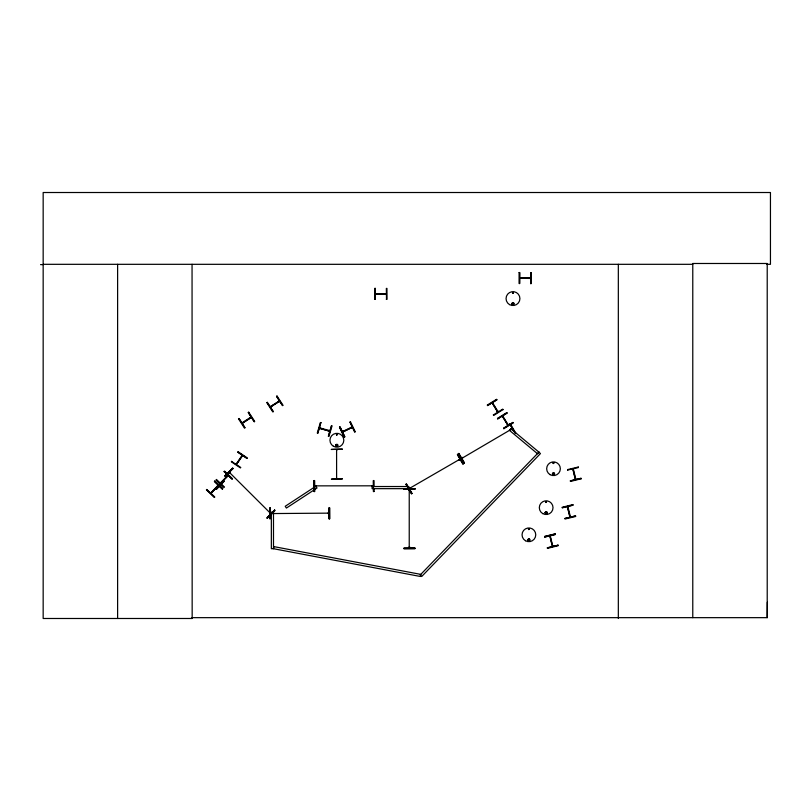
<?xml version="1.0" encoding="UTF-8"?>
<svg xmlns="http://www.w3.org/2000/svg" width="811" height="811" viewBox="0 0 811 811"><rect width="100%" height="100%" fill="white"/><g stroke="black" fill="none" stroke-linecap="round" stroke-linejoin="round"><path stroke-width="1.22" d="M766.659 264.315L770.45 264.315L770.45 192.511L43.165 192.511L43.165 618.489L192.166 618.489L192.065 617.658L767.216 617.658L767.328 602.259M519.577 283.536L519.577 272.557M530.668 278.437L519.729 278.295M520.682 278.355L520.692 277.747L519.699 277.859M520.986 278.366L520.692 277.808M529.684 277.869C529.38 279.258 529.36 276.845 530.668 277.93M530.445 277.879L530.435 278.426M530.779 283.607L530.86 272.638M342.343 431.665L343.398 431.097L343.459 431.685M351.133 427.438L352.238 426.91M229.422 472.286C231.47 473.391 228.296 473.401 229.513 472.418M270.266 513.515C273.936 513.231 267.174 512.734 270.854 513.839M251.207 417.432L250.214 417.442L250.315 418.101M270.641 407.051L279.633 401.161L270.306 406.747L271.594 406.504M409.291 490.523L409.281 489.307M409.281 548.054L409.281 546.837L409.727 548.023M337.204 434.635L336.707 434.26L336.798 434.828M336.129 445.371C338.096 443.13 337.224 447.601 336.241 445.543M512.44 292.893C514.133 290.956 512.957 295.133 512.511 292.619M513.322 292.893L512.664 292.984L513.241 292.751M512.268 303.527C513.586 306.203 513.89 301.651 512.42 303.395M528.356 529.107C530.303 527.282 528.498 531.357 528.519 528.721M529.188 529.188L528.579 529.025L529.198 528.944M409.17 488.577L459.989 459.168L459.016 459.715M410.275 488.506L409.971 487.979L409.362 488.901M461.56 458.002L462.605 457.384M462.696 457.82L461.692 457.789M511.579 429.566L512.339 428.684L461.804 458.367M409.231 489.53L409.231 547.83M409.231 490.29L409.727 489.53M409.22 547.06L409.281 547.942M409.727 547.82L409.656 546.837M550.233 535.736L549.858 535.828M567.386 506.814L569.88 517.033M342.516 432.01L352.41 427.255L342.729 432.04L342.526 431.513M351.315 427.285L351.345 427.894M337.072 449.537L336.575 450.034L337.143 449.578M336.646 478.835L336.636 478.226L337.082 478.825M229.047 472.57L229.827 473.35M317.73 433.165L320.771 422.622M320.842 422.643L317.851 433.206L317.283 433.044L320.375 422.511L320.913 422.663M319.686 427.762L319.483 428.289L329.854 431.28L319.544 428.238M320.274 428.451L319.453 427.752M320.548 428.593L320.436 427.924M328.668 430.935L328.952 430.398L329.986 430.803M328.414 436.257L331.456 425.714L332.044 425.876L328.952 436.409L328.414 436.257L331.608 425.755M210.617 493.068L211.661 492.591M220.339 483.123L221.616 482.515M497.772 412.191L492.155 402.885L497.873 412.12L497.772 411.015L497.123 411.136M508 425.471L502.374 416.175L507.99 425.299M508.375 425.055L507.351 424.417L507.95 424.325M336.595 449.578L336.606 478.764M336.403 434.28C337.558 436.784 337.052 432.212 336.494 434.939M513.556 304.044L513.454 303.253M552.98 462.736C553.345 465.25 554.846 461.317 552.97 462.899M553.214 462.868L553.741 463.274L553.295 462.828M552.859 473.492C553.771 476.341 554.45 472.154 553.173 473.289M528.255 539.558C528.731 542.681 530.536 537.784 528.265 539.761M545.641 501.674C546.006 504.189 547.506 500.255 545.631 501.837M241.587 455.964L241.962 456.512M373.384 486.235L372.391 485.809M375.371 293.704L386.229 293.704L386.117 294.2M497.194 411.136L497.721 411.045M218.585 485.495L211.103 493.291L210.738 492.865M217.713 486.316L218.22 485.16M228.307 475.55L220.42 483.032L227.861 475.287L227.364 476.351M228.134 475.601L220.673 483.397M409.464 488.84L410.417 488.283M511.67 429.516L512.633 428.958M231.682 461.307L231.348 461.814L240.451 467.937L240.766 467.481L231.601 461.439M236.133 464.196L242.063 455.366M237.714 462.463L241.252 457.252M242.651 455.488L236.559 464.338M217.449 485.789L217.703 486.418M227.171 475.834L227.445 476.432M549.858 535.98L552.352 546.279M552.2 545.418L552.707 545.408M337.346 445.837L337.447 445.046M545.631 512.268C546.208 516.06 547.506 510.96 546.158 512.146M546.624 513.262L546.796 512.633M270.499 513.576L329.013 513.14L327.918 513.525M373.384 485.86L372.391 485.748M386.198 294.129L375.371 294.089M530.597 278.396L519.922 278.355M214.824 481.045L214.398 481.491L222.315 489.084L222.731 488.648L214.824 481.045L222.701 488.688M216.517 479.453L216.091 479.889L224.049 487.452L224.434 487.046L216.466 479.504M224.12 471.536L224.535 471.1L232.453 478.693L232.037 479.139L224.12 471.536L232.139 479.027M210.698 492.987L218.139 485.242M218.108 487.472L222.498 482.961M224.89 475.915L232.605 468.099L233.031 468.535L225.326 476.341L224.89 475.915L232.635 468.14M225.215 476.229L232.98 468.474M270.347 514.032L270.773 513.596L229.391 472.377L230.202 473.097L229.665 473.35M266.981 517.986L274.686 510.18M243.249 422.673L241.992 422.845L251.015 417.057M250.244 417.483L250.285 417.979M251.187 417.533L242.154 423.312L251.38 417.412M270.306 406.747L279.329 400.908L278.862 401.8M575.192 478.399L575.08 478.419M569.758 516.039L569.626 516.029M278.528 401.283L278.67 401.932M409.677 490.402L409.667 489.418M239.012 418.506L238.505 418.841L244.466 428.056L244.973 427.721L239.012 418.506L244.912 427.762M487.553 405.52L496.879 399.732L496.596 399.286L487.269 405.064L487.593 405.581L496.92 399.803M492.682 403.979L492.48 402.591M493.382 414.928L502.698 409.129L503.023 409.646M502.992 409.606L493.696 415.425L493.372 414.908M497.518 418.395L506.824 412.566L507.139 413.083L497.772 418.8M497.741 418.74L507.057 412.951M502.313 416.286L503.256 416.661L502.891 417.239M503.641 428.259L513.008 422.541M503.895 428.664L513.241 422.926L512.927 422.409L503.611 428.218L503.915 428.715M405.966 484.309L406.493 484.005L412.039 493.473L411.512 493.777L405.966 484.309L411.552 493.757M458.884 453.43L458.357 453.744L463.902 463.213L464.429 462.899L458.813 453.471M459.949 459.259L458.996 459.817L459.442 460.121M460.141 459.584L459.411 460.08M342.455 431.614L352.136 426.961M344.259 437.048L344.807 436.784L340.052 426.9L339.505 427.164L344.259 437.048L339.545 427.133M578.273 467.035L567.599 469.589L567.741 470.177M567.7 470.035L578.395 467.562L578.253 466.994M573.316 468.849L572.83 469.174L575.323 479.392M573.073 470.208L573.6 469.772M581.132 478.784L570.488 481.43L570.336 480.842L581 478.247L581.142 478.835M570.356 480.913L581.041 478.389M562.266 507.676L572.921 505.071M567.365 506.763L567.872 506.49M567.629 507.848L568.156 507.412M564.892 518.482L575.557 515.887L575.698 516.475L565.024 519.02L564.892 518.482L575.577 515.958M544.587 536.537L555.241 533.942M544.678 536.933L555.363 534.408M549.98 536.821L550.517 536.689M547.354 547.891L558.009 545.296M519.922 277.798L530.556 277.93M553.497 474.516L553.964 473.401M546.158 502.313L546.33 501.685L546.087 502.252M313.989 480.568L314.597 480.558L314.668 491.537L314.06 491.537L313.989 480.568L314.11 491.537M314.739 485.86L315.844 485.85L317 488.029L286.395 508.061L285.229 506.277L315.834 486.245L314.739 485.86L373.232 485.819M372.279 485.86L373.273 486.235M403.99 489.185L414.958 489.114M374.023 491.527L373.415 491.537L373.374 480.558L373.952 480.558L373.942 486.651M270.235 507.838L269.617 507.848L269.688 518.817L270.296 518.817L270.154 507.848M329.59 507.838L328.982 507.838L329.053 518.817L329.661 518.807L329.59 507.838L329.611 518.807M270.377 513.14L271.371 513.13M270.377 513.515L271.371 513.515M327.908 513.14L328.901 513.039M403.99 548.236L414.968 548.175M403.99 548.641L414.968 548.581L414.958 548.013L403.99 548.114L403.99 548.692L414.968 548.631M342.323 449.162L331.354 449.476M331.354 449.406L342.323 449.142M40.55 264.619L43.165 264.609M43.165 264.315L692.776 264.315M374.763 288.412L375.371 288.412L375.371 299.381L374.763 299.381L374.814 288.412M377.804 294.048L384.1 294.048M386.35 299.381L386.959 299.381L386.959 288.412L386.35 288.412L386.502 299.381M492.581 402.753L498.136 411.816M385.357 294.15L385.357 293.592L385.083 294.211M210.89 493.331L218.423 485.556M319.554 427.792L329.864 430.722M550.071 536.882L550.578 536.669M237.897 452.173L247.01 458.276M237.228 463.476L236.528 463.405L237.005 463.588M409.251 490.371L409.281 489.418M214.499 481.379L222.366 489.033M206.744 489.459L214.712 497.001L214.286 497.447L206.41 489.803M206.693 489.509L214.611 497.113M224.1 481.369L216.659 489.195M269.799 513.333L270.509 514.032M276.612 396.356L282.633 405.53M267.204 402.438L273.165 411.653M248.359 412.464L254.319 421.679M502.698 415.972L508.365 425.106M497.498 418.344L497.812 418.871M509.886 423.981L514.204 431.34M458.752 453.511L464.297 462.98M458.397 453.714L463.943 463.182M457.505 454.555L463.051 464.024M406.362 484.086L411.907 493.554M350.078 422.075L354.833 431.959M339.981 426.931L344.746 436.815M573.286 468.951L575.861 479.26M573.499 471.272L574.999 477.395M567.842 506.591L570.417 516.901M568.055 508.913L569.555 515.036M550.253 535.848L552.798 546.29M550.476 538.18L551.967 544.303M374.013 489.094L373.972 491.527M373.496 480.558L373.536 486.661M373.557 489.094L373.567 491.537M329.134 507.838L329.124 518.817M314.445 480.568L314.516 491.537M767.216 617.658L767.216 263.484L692.776 263.484L692.776 617.658M618.327 264.315L618.327 618.489M376.669 294.211L376.365 293.592L376.476 294.089M375.3 288.412L375.3 299.381M192.055 264.315L192.166 618.489M117.615 264.315L117.615 618.489M519.121 272.557L519.101 283.526L519.658 283.536L519.729 272.557L519.121 272.557M530.708 272.638L530.627 283.607L531.235 283.617L531.317 272.638L530.708 272.638M335.926 445.117C337.133 448.888 338.856 442.461 335.926 445.117M512.035 303.466C513.241 307.237 514.965 300.8 512.035 303.466M527.951 539.68C529.157 543.451 530.881 537.014 527.951 539.68M545.205 512.542C546.411 516.313 548.135 509.876 545.205 512.542M552.544 473.604C553.761 477.375 555.484 470.938 552.544 473.604M273.885 546.624L273.489 548.712L271.35 548.712L271.35 512.136L273.489 512.136L273.489 548.712L420.392 576.479L420.787 574.381L273.885 546.624M238.201 451.727L237.856 452.234L246.929 458.397L247.274 457.901L238.17 451.768M510.808 428.705L509.45 430.347L537.541 453.755L538.909 452.122L510.808 428.705M538.92 452.102L420.169 575.019L421.7 576.499L540.45 453.582L538.92 452.102M223.897 481.024L216.456 488.851L223.897 481.024M274.574 510.078L266.92 517.935L267.306 518.31L275.01 510.504L274.574 510.078M248.744 412.221L248.227 412.546L254.208 421.75L254.705 421.426L248.744 412.221M267.336 402.357L266.819 402.692L272.78 411.907L273.297 411.572L267.336 402.357M277.058 396.072L276.551 396.397L282.512 405.612L283.019 405.277L277.058 396.072M457.901 454.322L457.374 454.626L462.919 464.095L463.446 463.791L457.901 454.322M510.281 423.747L509.754 424.052L515.309 433.52L515.826 433.216L510.241 423.778M350.484 421.872L349.936 422.136L354.701 432.03L355.248 431.756L350.484 421.872M572.809 504.624L562.165 507.28L562.297 507.818L572.961 505.223L572.809 504.624M555.231 533.891L544.566 536.487L544.718 537.085L555.373 534.479L555.231 533.891M557.978 545.164L547.334 547.82L547.455 548.337L558.12 545.732L557.978 545.144M414.958 488.658L403.99 488.78L403.99 489.337L414.958 489.266L414.958 488.658M342.323 478.895L331.354 479.159L342.323 478.814M408.663 486.529L372.087 486.529L372.087 488.658L408.663 488.658L408.663 486.529M550.081 474.658A6.843 6.843 0 0 0 560.35 468.728A6.843 6.843 0 0 0 550.081 462.807A6.843 6.843 0 0 0 550.081 474.658M552.97 474.78A1.064 1.064 0 0 0 554.562 473.857A1.064 1.064 0 0 0 552.97 472.945A1.064 1.064 0 0 0 552.97 474.78M509.521 304.601A6.944 6.944 0 0 0 519.922 298.59A6.944 6.944 0 0 0 509.521 292.578A6.944 6.944 0 0 0 509.521 304.601M512.238 304.47A1.064 1.064 0 0 0 514.012 303.993A1.064 1.064 0 0 0 512.714 302.696A1.064 1.064 0 0 0 512.238 304.47M525.477 540.744A6.853 6.853 0 0 0 535.757 534.804A6.853 6.853 0 0 0 525.477 528.863A6.853 6.853 0 0 0 525.477 540.744M528.154 540.684A1.064 1.064 0 0 0 529.928 540.207A1.064 1.064 0 0 0 528.63 538.909A1.064 1.064 0 0 0 528.154 540.684M542.731 513.606A6.853 6.853 0 0 0 553.021 507.666A6.853 6.853 0 0 0 542.731 501.735A6.853 6.853 0 0 0 542.731 513.606M545.631 513.718A1.064 1.064 0 0 0 547.222 512.795A1.064 1.064 0 0 0 545.631 511.883A1.064 1.064 0 0 0 545.631 513.718M333.412 446.253A6.944 6.944 0 0 0 343.813 440.251A6.944 6.944 0 0 0 333.412 434.24A6.944 6.944 0 0 0 333.412 446.253M336.342 446.293A1.064 1.064 0 0 0 337.944 445.371A1.064 1.064 0 0 0 336.342 444.458A1.064 1.064 0 0 0 336.342 446.293"/></g></svg>
